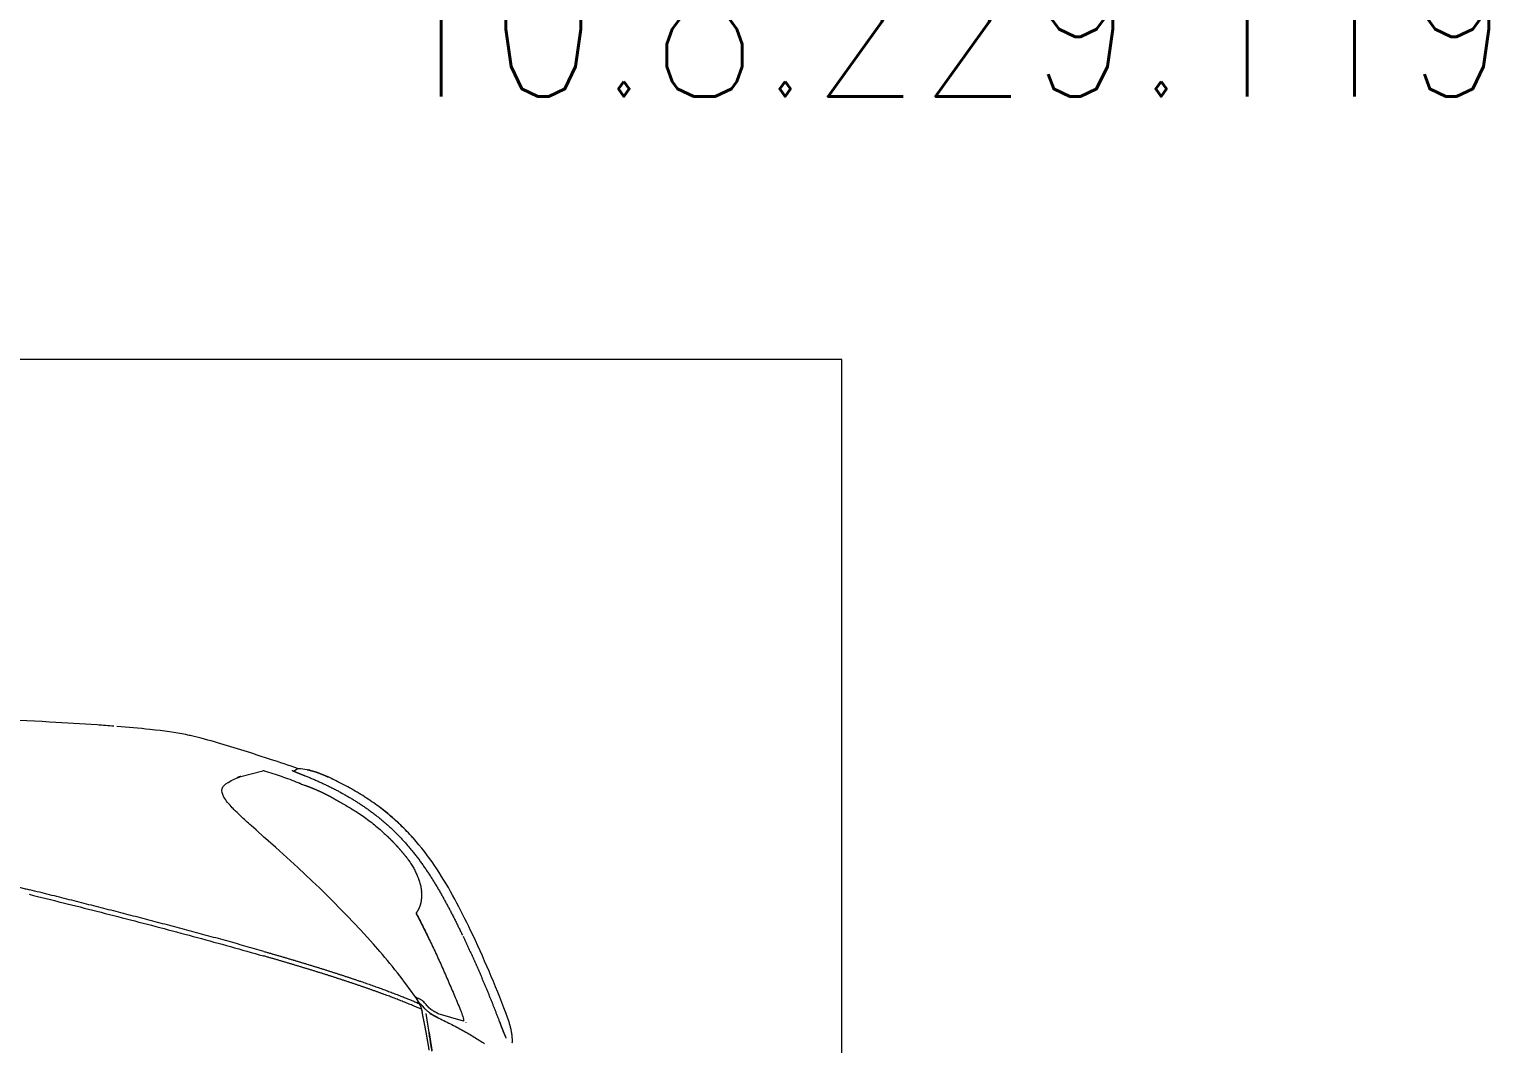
# Model space of a CAD drawing. Extents: x -1286 to 34975, y -230 to 6637.
# Drawn here: x 31624.9 to 31820.6, y 2275.8 to 2411.8 of the extents above; entities that cross this region are included whole.
import ezdxf
from ezdxf.xclip import XClip

# ---------------------------------------------------------------- set-up
doc = ezdxf.new("R2010")
doc.units = 0
doc.header["$LTSCALE"] = 20
doc.header["$XCLIPFRAME"] = 0
doc.layers.get('0').update_dxf_attribs({"color": 9, "lineweight": 9})
for name, color, linetype, lineweight in [('04', 9, 'Continuous', 9), ('06D', 9, 'Continuous', 9), ('E-YAZI', 7, 'Continuous', 30)]:
    doc.layers.add(name, color=color, linetype=linetype, lineweight=lineweight)
doc.styles.add('E-YAZI', font='txttw.shx')

# ---------------------------------------------------------------- blocks, each defined once
blk = doc.blocks.new('p-araba-polo')
at = {"extrusion": (0, 0, -1)}
for p, q in [((0.3189, 0.7484), (0.328, 0.7495)), ((0.3334, 0.7485), (0.3346, 0.7476)), ((0.3344, 0.7478), (0.3365, 0.7464)), ((0.4081, 0.7394), (0.3783, 0.7469)), ((0.4278, 0.7293), (0.4248, 0.7314)), ((0.3875, 0.668), (0.3764, 0.6575)), ((0.3712, 0.653), (0.3749, 0.6562)), ((0.3749, 0.6562), (0.3764, 0.6575)), ((0.1683, 0.4355), (0.17, 0.4382)), ((0.172, 0.4427), (0.1727, 0.4429)), ((0.1727, 0.4429), (0.1735, 0.4432)), ((0.1094, 0.4114), (0.1433, 0.4214)), ((0.1556, 0.3961), (0.1593, 0.4217))]:
    blk.add_line(p, q, dxfattribs=at)
at = {"flags": 128}
for points in [[(0.427, 0.7064), (0.4277, 0.7072), (0.4282, 0.7081)], [(0.4171, 0.6952), (0.4181, 0.6962), (0.4193, 0.6975), (0.4207, 0.699)], [(0.3874, 0.668), (0.3906, 0.6707), (0.3938, 0.6734)]]:
    blk.add_lwpolyline(points, dxfattribs=at)
for points, degree, knots in [([(0.578, 0.8067), (0.5852, 0.8073), (0.6136, 0.8094), (0.6943, 0.8142), (0.7938, 0.8181), (0.9022, 0.8216), (0.9869, 0.8238), (1.0486, 0.8241), (1.0808, 0.8236)], 3, [0, 0, 0, 0, 0.049552, 0.182368, 0.511137, 0.607099, 0.78604, 1, 1, 1, 1]), ([(0.4758, 0.7941), (0.4779, 0.7946), (0.4931, 0.7978), (0.5106, 0.8003), (0.5297, 0.8023)], 3, [0, 0, 0, 0, 0.124213, 1, 1, 1, 1]), ([(0.5894, 0.8074), (0.5894, 0.8074), (0.5894, 0.8074), (0.5894, 0.8074), (0.5894, 0.8074), (0.5894, 0.8074), (0.5894, 0.8074), (0.5894, 0.8074), (0.5894, 0.8074), (0.5894, 0.8074), (0.5894, 0.8074), (0.5894, 0.8074), (0.5894, 0.8074), (0.5894, 0.8074), (0.5894, 0.8074)], 7, [0, 0, 0, 0, 0, 0, 0, 0, 1, 1, 1, 1, 1, 1, 1, 1, 1, 1, 1, 1, 1, 1, 1]), ([(0.3308, 0.7495), (0.3436, 0.7542), (0.3636, 0.7609), (0.3938, 0.7706), (0.4254, 0.7806), (0.4544, 0.789), (0.4711, 0.793), (0.4757, 0.7941)], 3, [0, 0, 0, 0, 0.260213, 0.420209, 0.662967, 0.897224, 1, 1, 1, 1]), ([(0.2909, 0.7387), (0.2938, 0.74), (0.2996, 0.7426), (0.3085, 0.7459), (0.3146, 0.7476), (0.3178, 0.7481)], 3, [0, 0, 0, 0, 0.333411, 0.666747, 1, 1, 1, 1]), ([(0.3764, 0.7468), (0.3726, 0.7457), (0.3649, 0.7434), (0.3536, 0.7396), (0.3424, 0.7356), (0.3351, 0.7327), (0.3314, 0.7312)], 3, [0, 0, 0, 0, 0.250001, 0.500002, 0.750003, 1, 1, 1, 1]), ([(0.1774, 0.6572), (0.18, 0.6601), (0.1853, 0.6658), (0.1936, 0.6741), (0.2022, 0.6821), (0.2111, 0.6897), (0.2203, 0.697), (0.2298, 0.7039), (0.2395, 0.7105), (0.2494, 0.7168), (0.2595, 0.7227), (0.2698, 0.7283), (0.2803, 0.7337), (0.2874, 0.737), (0.2909, 0.7387)], 3, [0, 0, 0, 0, 0.083333, 0.166665, 0.249997, 0.333329, 0.416662, 0.499995, 0.583328, 0.666661, 0.749996, 0.83333, 0.916665, 1, 1, 1, 1]), ([(0.3314, 0.7312), (0.3306, 0.7308), (0.3289, 0.7302), (0.3265, 0.7292), (0.3241, 0.7283), (0.3217, 0.7274), (0.3202, 0.7269), (0.3195, 0.7266)], 3, [0, 0, 0, 0, 0.19886, 0.400952, 0.606006, 0.809658, 1, 1, 1, 1]), ([(0.2762, 0.7056), (0.2741, 0.7045), (0.2697, 0.7021), (0.2632, 0.6983), (0.2566, 0.6943), (0.2523, 0.6915), (0.2501, 0.6901)], 3, [0, 0, 0, 0, 0.240377, 0.493552, 0.746754, 1, 1, 1, 1]), ([(0.0999, 0.5329), (0.1137, 0.5611), (0.1417, 0.6167), (0.1884, 0.6724), (0.2204, 0.6972), (0.2284, 0.7028)], 3, [0, 0, 0, 0, 0.436314, 0.862947, 1, 1, 1, 1]), ([(0.2501, 0.6901), (0.2474, 0.6883), (0.2421, 0.6847), (0.2343, 0.679), (0.2268, 0.6729), (0.2194, 0.6665), (0.2145, 0.662), (0.2121, 0.6598)], 3, [0, 0, 0, 0, 0.200084, 0.400065, 0.600042, 0.800036, 1, 1, 1, 1]), ([(0.17, 0.4382), (0.1858, 0.4614), (0.2457, 0.5368), (0.3175, 0.6057), (0.3712, 0.653)], 3, [0, 0, 0, 0, 0.290843, 1, 1, 1, 1]), ([(0.1875, 0.633), (0.1864, 0.6316), (0.1842, 0.6288), (0.1821, 0.6258), (0.1811, 0.6243)], 3, [0, 0, 0, 0, 0.500031, 1, 1, 1, 1]), ([(0.1811, 0.6243), (0.18, 0.6226), (0.1777, 0.619), (0.1747, 0.6136), (0.172, 0.6079), (0.1698, 0.6023), (0.1679, 0.5965), (0.1664, 0.5907), (0.1659, 0.5869), (0.1656, 0.585)], 3, [0, 0, 0, 0, 0.14287, 0.285738, 0.428603, 0.571464, 0.714319, 0.857165, 1, 1, 1, 1]), ([(0.3769, 0.5048), (0.3854, 0.5073), (0.4025, 0.5121), (0.4283, 0.5193), (0.4542, 0.5264), (0.4802, 0.5334), (0.5063, 0.5403), (0.5325, 0.5472), (0.5587, 0.554), (0.5851, 0.5608), (0.6115, 0.5675), (0.6379, 0.5742), (0.6644, 0.5808), (0.6821, 0.5852), (0.6909, 0.5874)], 3, [0, 0, 0, 0, 0.083342, 0.166682, 0.25, 0.333306, 0.416615, 0.499936, 0.583268, 0.666606, 0.749946, 0.83329, 0.916643, 1, 1, 1, 1]), ([(0.6916, 0.5814), (0.6764, 0.5776), (0.6461, 0.5701), (0.6008, 0.5587), (0.5557, 0.5472), (0.5107, 0.5355), (0.4661, 0.5235), (0.4216, 0.5114), (0.3923, 0.5031), (0.3777, 0.4989)], 3, [0, 0, 0, 0, 0.142912, 0.285805, 0.428682, 0.57154, 0.714362, 0.857157, 1, 1, 1, 1]), ([(0.172, 0.5544), (0.1691, 0.5489), (0.1634, 0.5378), (0.158, 0.5266), (0.1553, 0.521)], 3, [0, 0, 0, 0, 0.499946, 1, 1, 1, 1]), ([(0.1721, 0.5572), (0.1723, 0.557), (0.1726, 0.5565), (0.1725, 0.5554), (0.1722, 0.5547), (0.172, 0.5544)], 3, [0, 0, 0, 0, 0.34173, 0.655167, 1, 1, 1, 1]), ([(0.1553, 0.521), (0.1524, 0.5147), (0.1464, 0.5022), (0.1379, 0.4833), (0.1296, 0.4643), (0.1214, 0.4453), (0.1161, 0.4325), (0.1135, 0.4261)], 3, [0, 0, 0, 0, 0.199959, 0.399928, 0.599921, 0.799944, 1, 1, 1, 1]), ([(0.1531, 0.4271), (0.1539, 0.4278), (0.1555, 0.429), (0.1569, 0.4305), (0.1576, 0.4313)], 3, [0, 0, 0, 0, 0.5173, 1, 1, 1, 1]), ([(0.1576, 0.4313), (0.1582, 0.4321), (0.1596, 0.4337), (0.1616, 0.4362), (0.1632, 0.4376), (0.1641, 0.4383)], 3, [0, 0, 0, 0, 0.335072, 0.667573, 1, 1, 1, 1]), ([(0.1641, 0.4383), (0.1647, 0.4387), (0.1659, 0.4396), (0.1678, 0.4407), (0.1692, 0.4414), (0.1699, 0.4417)], 3, [0, 0, 0, 0, 0.333542, 0.667239, 1, 1, 1, 1]), ([(0.1691, 0.435), (0.1686, 0.4342), (0.1676, 0.4326), (0.1665, 0.43), (0.1661, 0.4282), (0.1658, 0.4273)], 3, [0, 0, 0, 0, 0.333479, 0.665683, 1, 1, 1, 1]), ([(0.1684, 0.4358), (0.1683, 0.4357), (0.1677, 0.4351), (0.1672, 0.4346), (0.1668, 0.4342)], 3, [0, 0, 0, 0, 0.227086, 1, 1, 1, 1]), ([(0.044, 0.3824), (0.044, 0.3841), (0.0439, 0.3875), (0.0443, 0.3927), (0.0451, 0.3978), (0.0462, 0.4028), (0.0476, 0.4078), (0.0492, 0.4127), (0.0509, 0.4176), (0.0521, 0.4208), (0.0527, 0.4224)], 3, [0, 0, 0, 0, 0.124987, 0.249975, 0.374965, 0.49996, 0.624964, 0.749973, 0.874985, 1, 1, 1, 1]), ([(0.0615, 0.4113), (0.0608, 0.4095), (0.0594, 0.4057), (0.0572, 0.4), (0.0549, 0.3942), (0.0534, 0.3907), (0.0526, 0.3888)], 3, [0, 0, 0, 0, 0.242914, 0.490387, 0.743262, 1, 1, 1, 1]), ([(0.1449, 0.4166), (0.1418, 0.4151), (0.1357, 0.4122), (0.127, 0.4078), (0.1185, 0.4034), (0.1103, 0.399), (0.1024, 0.3945), (0.0949, 0.3901), (0.0878, 0.3856), (0.0833, 0.3826), (0.0811, 0.3811)], 3, [0, 0, 0, 0, 0.125001, 0.250002, 0.375002, 0.500003, 0.625003, 0.750002, 0.875001, 1, 1, 1, 1]), ([(0.1135, 0.4261), (0.1129, 0.4247), (0.1118, 0.422), (0.1104, 0.4178), (0.1095, 0.414), (0.1094, 0.4122), (0.1094, 0.4114)], 3, [0, 0, 0, 0, 0.270369, 0.539534, 0.807022, 1, 1, 1, 1]), ([(0.1433, 0.4214), (0.145, 0.4222), (0.1483, 0.4238), (0.1515, 0.426), (0.1531, 0.4271)], 3, [0, 0, 0, 0, 0.500778, 1, 1, 1, 1]), ([(0.1553, 0.4228), (0.1545, 0.4221), (0.1529, 0.4209), (0.1502, 0.4193), (0.1476, 0.4179), (0.1458, 0.417), (0.1449, 0.4166)], 3, [0, 0, 0, 0, 0.248986, 0.49846, 0.748736, 1, 1, 1, 1]), ([(0.1619, 0.4288), (0.1608, 0.4277), (0.1586, 0.4255), (0.1564, 0.4237), (0.1553, 0.4228)], 3, [0, 0, 0, 0, 0.500116, 1, 1, 1, 1]), ([(0.1658, 0.4273), (0.1656, 0.4266), (0.1653, 0.4252), (0.165, 0.4237), (0.1648, 0.423)], 3, [0, 0, 0, 0, 0.499348, 1, 1, 1, 1]), ([(0.1535, 0.3825), (0.1538, 0.3848), (0.1545, 0.3893), (0.1553, 0.3939), (0.1556, 0.3961)], 3, [0, 0, 0, 0, 0.499954, 1, 1, 1, 1]), ([(0.1516, 0.371), (0.1519, 0.373), (0.1526, 0.3768), (0.1532, 0.3806), (0.1535, 0.3825)], 3, [0, 0, 0, 0, 0.500002, 1, 1, 1, 1])]:
    blk.add_open_spline(points, degree=degree, knots=knots)
for points, degree in [([(0.5299, 0.8024), (0.5443, 0.8039), (0.5588, 0.8052), (0.5741, 0.8064)], 3), ([(0.3189, 0.7484), (0.3138, 0.7474), (0.3089, 0.7461), (0.3042, 0.7445), (0.2997, 0.7427), (0.2953, 0.7407), (0.2909, 0.7387)], 6), ([(0.3392, 0.7476), (0.3378, 0.7469), (0.3359, 0.746), (0.3336, 0.745), (0.3308, 0.7439), (0.3278, 0.7427), (0.3247, 0.7415), (0.3217, 0.7403)], 7), ([(0.328, 0.7495), (0.3299, 0.7499), (0.3326, 0.7491), (0.3334, 0.7485)], 3), ([(0.3342, 0.7479), (0.3342, 0.7479), (0.3342, 0.7479), (0.3343, 0.7479), (0.3343, 0.7479), (0.3343, 0.7479)], 5), ([(0.3342, 0.7479), (0.3342, 0.7479), (0.3343, 0.7479), (0.3343, 0.7479)], 3), ([(0.3392, 0.7476), (0.3389, 0.7475), (0.3386, 0.7474), (0.3383, 0.7472), (0.3379, 0.747), (0.3377, 0.7468)], 5), ([(0.3392, 0.7476), (0.339, 0.7475), (0.3387, 0.7474), (0.3385, 0.7473), (0.3382, 0.7472), (0.338, 0.747)], 5), ([(0.3764, 0.7468), (0.3768, 0.7469), (0.3772, 0.747), (0.3776, 0.747), (0.378, 0.747), (0.3783, 0.7469)], 5), ([(0.3217, 0.7403), (0.3016, 0.7322), (0.2819, 0.7231), (0.2626, 0.713), (0.244, 0.7016), (0.2263, 0.6886), (0.21, 0.6742), (0.1949, 0.6585)], 7), ([(0.3195, 0.7266), (0.3131, 0.7243), (0.3067, 0.7217), (0.3004, 0.7189), (0.2941, 0.7159), (0.288, 0.7127), (0.2819, 0.7091), (0.276, 0.7054)], 7), ([(0.2817, 0.7343), (0.2817, 0.7343), (0.2818, 0.7344), (0.2818, 0.7344)], 3), ([(0.284, 0.7354), (0.2863, 0.7365), (0.2886, 0.7376), (0.2909, 0.7387)], 3), ([(0.291, 0.7387), (0.2909, 0.7387), (0.2909, 0.7387)], 2), ([(0.3228, 0.7278), (0.322, 0.7276), (0.3213, 0.7275), (0.3207, 0.7272), (0.3201, 0.7269), (0.3195, 0.7266)], 5), ([(0.3228, 0.7278), (0.322, 0.7276), (0.3213, 0.7275), (0.3207, 0.7272), (0.3201, 0.7269), (0.3195, 0.7266)], 5), ([(0.3218, 0.7403), (0.3218, 0.7404), (0.3217, 0.7404), (0.3217, 0.7403), (0.3217, 0.7403), (0.3217, 0.7403)], 5), ([(0.3217, 0.7403), (0.3217, 0.7403), (0.3217, 0.7404), (0.3217, 0.7404), (0.3218, 0.7403), (0.3218, 0.7403)], 5), ([(0.3291, 0.7303), (0.3291, 0.7303), (0.3292, 0.7304), (0.3293, 0.7304), (0.3293, 0.7304), (0.3294, 0.7304), (0.3294, 0.7304), (0.3295, 0.7304), (0.3296, 0.7305), (0.3296, 0.7305)], 9), ([(0.3296, 0.7305), (0.3296, 0.7305), (0.3295, 0.7304), (0.3294, 0.7304), (0.3294, 0.7304), (0.3293, 0.7304), (0.3293, 0.7304), (0.3292, 0.7304), (0.3291, 0.7303), (0.3291, 0.7303)], 9), ([(0.3291, 0.7303), (0.3291, 0.7303), (0.3291, 0.7303), (0.3291, 0.7303), (0.3291, 0.7303), (0.3291, 0.7303), (0.3291, 0.7303), (0.3291, 0.7303), (0.3291, 0.7303), (0.3291, 0.7303)], 9), ([(0.3317, 0.7313), (0.3315, 0.7313), (0.3314, 0.7312), (0.3314, 0.7312), (0.3314, 0.7312), (0.3314, 0.7312)], 5), ([(0.3317, 0.7313), (0.3315, 0.7313), (0.3314, 0.7312), (0.3314, 0.7312), (0.3314, 0.7312), (0.3314, 0.7312)], 5), ([(0.4081, 0.7394), (0.4089, 0.7391), (0.4097, 0.7388), (0.4106, 0.7385), (0.4114, 0.7382), (0.4122, 0.7378), (0.4131, 0.7375)], 6), ([(0.4248, 0.7314), (0.4196, 0.7347), (0.4139, 0.7373), (0.4081, 0.7394)], 3), ([(0.4334, 0.7204), (0.4334, 0.7239), (0.4311, 0.7269), (0.4278, 0.7293)], 3), ([(0.2765, 0.7057), (0.2764, 0.7057), (0.2762, 0.7056), (0.2761, 0.7056), (0.276, 0.7055), (0.276, 0.7054)], 5), ([(0.2765, 0.7057), (0.2764, 0.7057), (0.2762, 0.7056), (0.2761, 0.7056), (0.276, 0.7055), (0.276, 0.7054)], 5), ([(0.4207, 0.699), (0.423, 0.7016), (0.4252, 0.704), (0.427, 0.7064)], 3), ([(0.4282, 0.7081), (0.4316, 0.7131), (0.4335, 0.7174), (0.4334, 0.7204)], 3), ([(0.3938, 0.6734), (0.3987, 0.6777), (0.4036, 0.682), (0.4082, 0.6864)], 3), ([(0.4082, 0.6864), (0.4113, 0.6894), (0.4143, 0.6923), (0.4171, 0.6952)], 3), ([(0.3876, 0.668), (0.3876, 0.668), (0.3875, 0.668), (0.3874, 0.668)], 3), ([(0.3874, 0.668), (0.3875, 0.668), (0.3875, 0.668), (0.3875, 0.668), (0.3876, 0.668), (0.3876, 0.668)], 5), ([(1.0396, 0.6705), (0.9891, 0.6588), (0.9388, 0.647), (0.8888, 0.6352), (0.839, 0.6234), (0.7894, 0.6115), (0.7401, 0.5995), (0.6909, 0.5874)], 7), ([(0.1949, 0.6585), (0.1794, 0.6422), (0.1652, 0.6246), (0.1526, 0.6059), (0.1412, 0.5866), (0.1306, 0.5668), (0.1206, 0.5469), (0.1109, 0.5267)], 7), ([(0.1875, 0.633), (0.1921, 0.6388), (0.1969, 0.6443), (0.2018, 0.6497), (0.2069, 0.6548), (0.2121, 0.6598)], 5), ([(0.195, 0.6586), (0.1949, 0.6586), (0.1949, 0.6586), (0.1949, 0.6586), (0.1949, 0.6585), (0.1949, 0.6585)], 5), ([(0.3712, 0.6529), (0.3712, 0.6531), (0.3712, 0.6531), (0.3714, 0.6529)], 3), ([(0.3749, 0.6561), (0.3748, 0.6562), (0.3749, 0.6563), (0.375, 0.6562)], 3), ([(0.3749, 0.6561), (0.3748, 0.6562), (0.3749, 0.6563), (0.375, 0.6562)], 3), ([(0.3756, 0.655), (0.3756, 0.655), (0.3756, 0.655), (0.3756, 0.655), (0.3756, 0.655), (0.3756, 0.655)], 5), ([(0.3756, 0.655), (0.3756, 0.655), (0.3756, 0.655), (0.3756, 0.655), (0.3756, 0.655), (0.3756, 0.655)], 5), ([(0.1721, 0.5572), (0.1688, 0.5617), (0.1665, 0.5669), (0.1652, 0.5727), (0.165, 0.5788), (0.1656, 0.585)], 5), ([(0.1553, 0.521), (0.1585, 0.5277), (0.1618, 0.5344), (0.1652, 0.5411), (0.1685, 0.5478), (0.172, 0.5544)], 5), ([(0.172, 0.5544), (0.1723, 0.555), (0.1726, 0.5556), (0.1728, 0.5563), (0.1724, 0.5568), (0.1721, 0.5572)], 5), ([(0.0527, 0.4224), (0.0668, 0.4599), (0.0826, 0.4968), (0.0999, 0.5329)], 3), ([(0.0999, 0.5329), (0.0999, 0.5329), (0.1, 0.5328)], 2), ([(0.1, 0.5328), (0.0999, 0.5329), (0.0999, 0.5329)], 2), ([(0.1101, 0.5251), (0.1025, 0.5092), (0.0951, 0.4931), (0.0879, 0.477), (0.081, 0.4607), (0.0743, 0.4443), (0.0678, 0.4279), (0.0615, 0.4113)], 7), ([(0.1658, 0.4273), (0.1921, 0.4388), (0.2207, 0.4498), (0.2508, 0.4602), (0.2818, 0.4704), (0.3133, 0.4801), (0.3453, 0.4896), (0.3777, 0.4989)], 7), ([(0.3769, 0.5048), (0.3446, 0.4956), (0.3126, 0.4861), (0.2815, 0.4765), (0.2514, 0.4666), (0.2221, 0.4565), (0.1943, 0.4459), (0.1691, 0.435)], 7), ([(0.1531, 0.4271), (0.1538, 0.4277), (0.1545, 0.4282), (0.1552, 0.4288), (0.1558, 0.4294), (0.1564, 0.43), (0.157, 0.4306), (0.1576, 0.4313)], 7), ([(0.1619, 0.4288), (0.1628, 0.4298), (0.1636, 0.4307), (0.1644, 0.4316), (0.1652, 0.4325), (0.166, 0.4334), (0.1668, 0.4342)], 6), ([(0.1668, 0.4342), (0.1658, 0.4332), (0.1648, 0.4321), (0.1639, 0.431), (0.163, 0.43), (0.1619, 0.4288)], 5), ([(0.1706, 0.4373), (0.1701, 0.4365), (0.1696, 0.4358), (0.1691, 0.435)], 3), ([(0.1706, 0.4373), (0.1703, 0.4368), (0.17, 0.4364), (0.1697, 0.4359), (0.1693, 0.4355), (0.1691, 0.435)], 5), ([(0.1699, 0.4417), (0.1707, 0.4421), (0.1715, 0.4424), (0.1724, 0.4428)], 3), ([(0.1724, 0.4428), (0.1717, 0.4425), (0.171, 0.4422), (0.1703, 0.4419)], 3), ([(0.1724, 0.4428), (0.1726, 0.4429), (0.1728, 0.443), (0.1729, 0.443), (0.1731, 0.4431), (0.1733, 0.4432), (0.1735, 0.4432)], 6), ([(0.1724, 0.4428), (0.1727, 0.443), (0.1731, 0.4431), (0.1735, 0.4432)], 3), ([(0.1731, 0.4427), (0.173, 0.4429), (0.1729, 0.443), (0.1727, 0.4429), (0.1726, 0.4429), (0.1724, 0.4428)], 5), ([(0.1724, 0.4428), (0.1726, 0.4429), (0.1727, 0.4429), (0.1729, 0.443), (0.173, 0.4429), (0.1731, 0.4427)], 5), ([(0.0615, 0.4113), (0.0603, 0.4081), (0.0591, 0.4049), (0.0579, 0.4017), (0.0566, 0.3984), (0.0553, 0.3951), (0.0539, 0.3919), (0.0526, 0.3888)], 7), ([(0.0527, 0.4224), (0.0527, 0.4224), (0.0527, 0.4223)], 2), ([(0.0527, 0.4223), (0.0527, 0.4224), (0.0527, 0.4224)], 2), ([(0.0616, 0.4115), (0.0615, 0.4115), (0.0614, 0.4115), (0.0614, 0.4115), (0.0615, 0.4114), (0.0615, 0.4113)], 5), ([(0.0616, 0.4115), (0.0615, 0.4115), (0.0614, 0.4115), (0.0614, 0.4115), (0.0615, 0.4114), (0.0615, 0.4113)], 5), ([(0.1449, 0.4166), (0.1466, 0.4174), (0.1484, 0.4183), (0.1502, 0.4192), (0.152, 0.4203), (0.1537, 0.4215), (0.1553, 0.4228)], 6), ([(0.1554, 0.3724), (0.157, 0.3826), (0.1588, 0.3928), (0.1607, 0.403), (0.1627, 0.4132), (0.1648, 0.423)], 5), ([(0.1658, 0.4273), (0.1656, 0.4265), (0.1654, 0.4256), (0.1652, 0.4247), (0.165, 0.4239), (0.1648, 0.423)], 5), ([(0.1058, 0.4093), (0.1058, 0.4093), (0.1058, 0.4094), (0.1058, 0.4094), (0.1058, 0.4094), (0.1058, 0.4094), (0.1058, 0.4094), (0.1058, 0.4094)], 7), ([(0.1058, 0.4093), (0.1058, 0.4094), (0.1058, 0.4094), (0.1058, 0.4094)], 3), ([(0.1556, 0.3961), (0.1553, 0.3942), (0.155, 0.3923), (0.1546, 0.3903), (0.1543, 0.3884), (0.154, 0.3864), (0.1538, 0.3845), (0.1535, 0.3825)], 7), ([(0.053, 0.3896), (0.0528, 0.3896), (0.0527, 0.3894), (0.0526, 0.3892), (0.0526, 0.389), (0.0526, 0.3888)], 5), ([(0.1535, 0.3825), (0.1532, 0.3809), (0.1529, 0.3793), (0.1527, 0.3776), (0.1524, 0.376), (0.1522, 0.3743), (0.1519, 0.3727), (0.1516, 0.371)], 7)]:
    blk.add_open_spline(points, degree=degree)

msp = doc.modelspace()

# ---------------------------------------------------------------- linework, layer by layer
at = {"layer": '06D'}
msp.add_lwpolyline([(31733.84, 2117.5), (31733.84, 2367.5), (31233.84, 2367.5), (31233.84, 2117.5)], close=True, dxfattribs=at)

# ---------------------------------------------------------------- block references
at = {"layer": '04'}
ref = msp.add_blockref('p-araba-polo', (31694.08, 2237.69), dxfattribs=dict(at, xscale=-100, yscale=100, zscale=100))
XClip(ref).set_block_clipping_path([(-0.0924763951, -0.9835002962), (4.0650970395, 0.9845199444)])

# ---------------------------------------------------------------- texts
at = {"layer": 'E-YAZI', "color": 1, "style": 'E-YAZI', "width": 0.8}
msp.add_text('10.8.229.119', height=21, dxfattribs=at).set_placement((31672.24, 2402.77))

doc.saveas('drawing.dxf')
